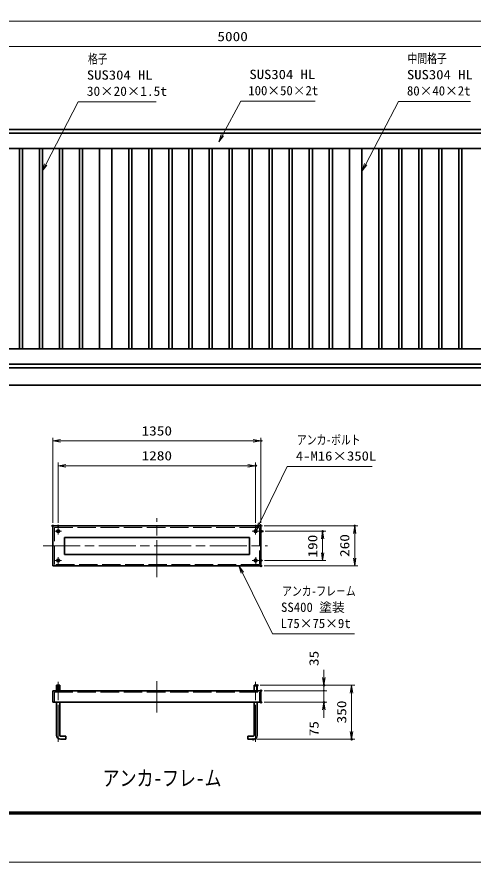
# Model space of a CAD drawing. Units: millimetres at full size, sheet at 1:20. Extents: x -5940 to 5940, y -4200 to 4200.
# Drawn here: x -2377 to 581, y -4200 to 1285 of the extents above; entities that cross this region are included whole.
import ezdxf
from ezdxf.enums import TextEntityAlignment as Align

# ---------------------------------------------------------------- set-up
doc = ezdxf.new("R2010")
doc.units = ezdxf.units.MM
doc.header["$LTSCALE"] = 20
doc.header["$PDMODE"] = 32
doc.header["$PDSIZE"] = 10
for name, pattern in [('DASHED', [7.5, 6, -1.5]), ('USER1', [18, 12, -1.5, 3, -1.5]), ('USER3', [9.525, 6.35, -3.175])]:
    doc.linetypes.add(name, pattern=pattern)
for name, color, linetype, lineweight in [('0-0_D-TTL', 7, 'Continuous', 18), ('0-1_軸線', 200, 'USER1', 15), ('0-2_寸法線', 4, 'Continuous', 18), ('0-3_0', 7, 'Continuous', 18), ('0-5_外形線', 7, 'Continuous', 35), ('0-6_隠れ線', 140, 'DASHED', 18), ('0-7_細線', 2, 'Continuous', 35), ('0-D_01', 4, 'USER3', 18)]:
    doc.layers.add(name, color=color, linetype=linetype, lineweight=lineweight)
doc.layers.add('0-4_Defpoints', color=7, linetype='Continuous')
doc.layers.add('0-E_AM_6', color=7, linetype='Continuous')
doc.styles.add('ＭＳ ゴシック', font='')
doc.styles.get('ＭＳ ゴシック').set_extended_font_data('MS Gothic')

# ---------------------------------------------------------------- blocks, each defined once
blk = doc.blocks.new('_Open')
at = {"layer": '0-3_0'}
blk.add_line((-20, 3.333), (0, 0), dxfattribs=at)
blk.add_lwpolyline([(-20, -3.333), (0, 0), (-20, 0)], dxfattribs=at)
blk = doc.blocks.new('_DOTSMALL')
at = {"layer": '0-3_0'}
for points in [[(0, 0), (-2.5, 0), (-2.48, 0.313)], [(0, 0), (-2.48, -0.313), (-2.5, 0)], [(0, 0), (-2.48, 0.313), (-2.421, 0.622)], [(0, 0), (-2.421, -0.622), (-2.48, -0.313)], [(0, 0), (-2.421, 0.622), (-2.324, 0.92)], [(0, 0), (-2.324, -0.92), (-2.421, -0.622)], [(0, 0), (-2.324, 0.92), (-2.191, 1.204)], [(0, 0), (-2.191, -1.204), (-2.324, -0.92)], [(0, 0), (-2.191, 1.204), (-2.023, 1.469)], [(0, 0), (-2.023, -1.469), (-2.191, -1.204)], [(0, 0), (-2.023, 1.469), (-1.822, 1.711)], [(0, 0), (-1.822, -1.711), (-2.023, -1.469)], [(0, 0), (-1.822, 1.711), (-1.594, 1.926)], [(0, 0), (-1.594, -1.926), (-1.822, -1.711)], [(0, 0), (-1.594, 1.926), (-1.34, 2.111)], [(0, 0), (-1.34, -2.111), (-1.594, -1.926)], [(0, 0), (-1.34, 2.111), (-1.064, 2.262)], [(0, 0), (-1.064, -2.262), (-1.34, -2.111)], [(0, 0), (-1.064, 2.262), (-0.773, 2.378)], [(0, 0), (-0.773, -2.378), (-1.064, -2.262)], [(0, 0), (-0.773, 2.378), (-0.468, 2.456)], [(0, 0), (-0.468, -2.456), (-0.773, -2.378)], [(0, 0), (-0.468, 2.456), (-0.157, 2.495)], [(0, 0), (-0.157, -2.495), (-0.468, -2.456)], [(0, 0), (-0.157, 2.495), (0.157, 2.495)], [(0, 0), (0.157, -2.495), (-0.157, -2.495)], [(0, 0), (0.157, 2.495), (0.468, 2.456)], [(0, 0), (0.468, 2.456), (0.773, 2.378)], [(0, 0), (0.773, 2.378), (1.064, 2.262)], [(0, 0), (1.064, 2.262), (1.34, 2.111)], [(0, 0), (1.34, 2.111), (1.594, 1.926)], [(0, 0), (1.594, 1.926), (1.822, 1.711)], [(0, 0), (1.822, 1.711), (2.023, 1.469)], [(0, 0), (2.023, 1.469), (2.191, 1.204)], [(0, 0), (2.191, 1.204), (2.324, 0.92)], [(0, 0), (2.324, 0.92), (2.421, 0.622)], [(0, 0), (2.421, 0.622), (2.48, 0.313)], [(0, 0), (2.48, 0.313), (2.5, 0)], [(0, 0), (0.468, -2.456), (0.157, -2.495)], [(0, 0), (0.773, -2.378), (0.468, -2.456)], [(0, 0), (1.064, -2.262), (0.773, -2.378)], [(0, 0), (1.34, -2.111), (1.064, -2.262)], [(0, 0), (1.594, -1.926), (1.34, -2.111)], [(0, 0), (1.822, -1.711), (1.594, -1.926)], [(0, 0), (2.023, -1.469), (1.822, -1.711)], [(0, 0), (2.191, -1.204), (2.023, -1.469)], [(0, 0), (2.324, -0.92), (2.191, -1.204)], [(0, 0), (2.421, -0.622), (2.324, -0.92)], [(0, 0), (2.48, -0.313), (2.421, -0.622)], [(0, 0), (2.5, 0), (2.48, -0.313)]]:
    blk.add_solid(points, dxfattribs=at)
blk = doc.blocks.new('S13')
at = {"layer": '0-2_寸法線'}
for points in [[(6949996.8, 2462671), (6940644, 2462671), (6936419.8, 2454528.5), (6935959.3, 2453640.9)], [(6936271.9, 2454605.3), (6935959.3, 2453640.9), (6936567.8, 2454451.8)]]:
    blk.add_lwpolyline(points, dxfattribs=at)
at = {"layer": '0-2_寸法線', "color": 254, "style": 'ＭＳ ゴシック'}
for s, width, p in [('中間格子', 0.75, (6941836.8, 2467267.9)), ('SUS304 HL', 1.15, (6941760, 2465167.9))]:
    blk.add_text(s, height=1212, dxfattribs=dict(at, width=width)).set_placement(p, align=Align.BOTTOM_LEFT)
blk.add_text('80×40×2t', height=1212, dxfattribs=at).set_placement((6941760, 2463067.9), align=Align.BOTTOM_LEFT)
blk = doc.blocks.new('S17')
at = {"layer": '0-2_寸法線'}
for points in [[(6929843.6, 2462701.5), (6920212.4, 2462701.5), (6917821.3, 2458280.6), (6917345.5, 2457401)], [(6917674.7, 2458359.9), (6917345.5, 2457401), (6917967.8, 2458201.3)]]:
    blk.add_lwpolyline(points, dxfattribs=at)
at = {"layer": '0-2_寸法線', "color": 254, "style": 'ＭＳ ゴシック', "width": 1.15}
blk.add_text('SUS304 HL', height=1212, dxfattribs=at).set_placement((6921328.4, 2465198.4), align=Align.BOTTOM_LEFT)
at = {"layer": '0-2_寸法線', "color": 254, "style": 'ＭＳ ゴシック'}
blk.add_text('100×50×2t', height=1212, dxfattribs=at).set_placement((6921184.4, 2463098.4), align=Align.BOTTOM_LEFT)
blk = doc.blocks.new('S18')
at = {"layer": '0-2_寸法線'}
for points in [[(6909241.7, 2462622.4), (6899130.5, 2462622.4), (6894906.3, 2454479.9), (6894445.8, 2453592.3)], [(6894758.4, 2454556.7), (6894445.8, 2453592.3), (6895054.2, 2454403.2)]]:
    blk.add_lwpolyline(points, dxfattribs=at)
at = {"layer": '0-2_寸法線', "color": 254, "style": 'ＭＳ ゴシック'}
for s, width, p in [('格子', 0.75, (6900390.5, 2467219.3)), ('SUS304 HL', 1.15, (6900246.5, 2465119.3)), ('30×20×1.5t', 1.05, (6900246.5, 2463019.3))]:
    blk.add_text(s, height=1212, dxfattribs=dict(at, width=width)).set_placement(p, align=Align.BOTTOM_LEFT)
blk = doc.blocks.new('S25')
at = {"layer": '0-2_寸法線'}
for points in [[(6937246.6, 2415279.4), (6926233, 2415279.4), (6922645.8, 2407878.5), (6922209.6, 2406978.6)], [(6922495.8, 2407951.2), (6922209.6, 2406978.6), (6922795.8, 2407805.8)]]:
    blk.add_lwpolyline(points, dxfattribs=at)
at = {"layer": '0-2_寸法線', "color": 254, "style": 'ＭＳ ゴシック'}
for s, width, p in [('アンカ-ボルト', 0.75, (6927493, 2417776.3)), ('4-M16×350L', 1.15, (6927349, 2415676.3))]:
    blk.add_text(s, height=1212, dxfattribs=dict(at, width=width)).set_placement(p, align=Align.BOTTOM_LEFT)
blk = doc.blocks.new('S26')
at = {"layer": '0-2_寸法線'}
for points in [[(6934956, 2393550.9), (6924316.8, 2393550.9), (6920411.5, 2401491.9), (6919970.2, 2402389.3)], [(6920561, 2401565.5), (6919970.2, 2402389.3), (6920261.9, 2401418.4)]]:
    blk.add_lwpolyline(points, dxfattribs=at)
at = {"layer": '0-2_寸法線', "color": 254, "style": 'ＭＳ ゴシック', "width": 0.75}
blk.add_text('アンカ-フレ－ム', height=1212, dxfattribs=at).set_placement((6925576.8, 2398147.7), align=Align.BOTTOM_LEFT)
at = {"layer": '0-2_寸法線', "color": 254, "style": 'ＭＳ ゴシック'}
for s, p in [('SS400 塗装', (6925432.8, 2396047.7)), ('L75×75×9t', (6925384.8, 2393947.7))]:
    blk.add_text(s, height=1212, dxfattribs=at).set_placement(p, align=Align.BOTTOM_LEFT)

msp = doc.modelspace()

# ---------------------------------------------------------------- linework, layer by layer
at = {"layer": '0-0_D-TTL'}
for points in [[(-5940, -4200), (5940, -4200), (5940, 4200), (-5940, 4200)], [(-5558.14, 3889.71), (5558.14, 3889.71), (5558.14, -3888.86), (-5558.14, -3888.86)], [(-5554.61, 3886.18), (5554.61, 3886.18), (5554.61, -3885.32), (-5554.61, -3885.32)], [(-5551.07, 3882.64), (5551.07, 3882.64), (5551.07, -3881.79), (-5551.07, -3881.79)], [(-5547.54, 3879.11), (5547.54, 3879.11), (5547.54, -3878.25), (-5547.54, -3878.25)], [(-5544, 3875.57), (5544, 3875.57), (5544, -3874.71), (-5544, -3874.71)]]:
    msp.add_lwpolyline(points, close=True, dxfattribs=at)
at = {"layer": '0-1_軸線'}
for p, q in [((-1469.24, -2350.89), (-1469.24, -1968.13)), ((-2109.24, -2052.99), (-2131.21, -2052.99)), ((-2109.24, -2052.99), (-2109.24, -2031.02)), ((-2109.24, -2052.99), (-2087.26, -2052.99)), ((-2109.24, -2052.99), (-2109.24, -2074.97)), ((-829.24, -2052.99), (-851.21, -2052.99)), ((-829.24, -2052.99), (-829.24, -2031.02)), ((-829.24, -2052.99), (-807.26, -2052.99)), ((-829.24, -2052.99), (-829.24, -2074.97)), ((-2206.81, -2147.99), (-753.1, -2147.99)), ((-2109.24, -2242.99), (-2131.21, -2242.99)), ((-2109.24, -2242.99), (-2109.24, -2221.02)), ((-2109.24, -2242.99), (-2087.26, -2242.99)), ((-2109.24, -2242.99), (-2109.24, -2264.97)), ((-828.68, -2242.44), (-850.66, -2242.44)), ((-828.68, -2242.44), (-828.68, -2220.46)), ((-828.68, -2242.44), (-806.71, -2242.44)), ((-828.68, -2242.44), (-828.68, -2264.41)), ((-2109.24, -3419.78), (-2109.24, -3030.37)), ((-2109.24, -3087.94), (-2109.24, -3058.25)), ((-1469.24, -3025.57), (-1469.24, -3230.16)), ((-829.24, -3419.78), (-829.24, -3030.37))]:
    msp.add_line(p, q, dxfattribs=at)
at = {"layer": '0-2_寸法線'}
for p, q in [((-3481.16, 1257.89), (2718.84, 1257.89)), ((-3481.16, 1092.57), (1518.84, 1092.57)), ((-2144.24, -1997.99), (-2144.24, -1446.26)), ((-2144.24, -1466.26), (-794.24, -1466.26)), ((-794.24, -1997.99), (-794.24, -1446.26)), ((-2109.24, -1997.99), (-2109.24, -1607.88)), ((-2109.24, -1627.88), (-829.24, -1627.88)), ((-829.24, -1997.99), (-829.24, -1607.88)), ((-774.24, -2017.99), (-166.8, -2017.99)), ((-186.8, -2277.99), (-186.8, -2017.99)), ((-766.8, -2052.99), (-374.59, -2052.99)), ((-394.59, -2242.99), (-394.59, -2052.99)), ((-771.61, -2242.99), (-374.59, -2242.99)), ((-774.24, -2277.99), (-166.8, -2277.99)), ((-386.26, -3002.94), (-386.26, -2952.94)), ((-799.24, -3052.94), (-366.26, -3052.94)), ((-799.24, -3052.94), (-186.65, -3052.94)), ((-386.26, -3087.94), (-386.26, -3052.94)), ((-206.65, -3052.94), (-206.65, -3402.94)), ((-774.24, -3087.94), (-366.26, -3087.94)), ((-774.24, -3087.94), (-366.26, -3087.94)), ((-386.26, -3087.94), (-386.26, -3162.94)), ((-774.24, -3162.94), (-366.26, -3162.94)), ((-386.26, -3212.94), (-386.26, -3262.94)), ((-824.24, -3402.94), (-186.65, -3402.94))]:
    msp.add_line(p, q, dxfattribs=at)
at = {"layer": '0-4_Defpoints'}
for p in [(-794.24, -1466.26), (-829.24, -1627.88), (-2144.24, -2017.99), (-2109.24, -2017.99), (-829.24, -2017.99), (-794.24, -2017.99), (-794.24, -2017.99), (-186.8, -2017.99), (-786.8, -2052.99), (-394.59, -2052.99), (-791.61, -2242.99), (-794.24, -2277.99), (-819.24, -3052.94), (-386.26, -3052.94), (-794.24, -3087.94), (-794.24, -3162.94), (-386.26, -3162.94), (-844.24, -3402.94), (-206.65, -3402.94)]:
    msp.add_point(p, dxfattribs=at)
at = {"layer": '0-5_外形線'}
for p, q in [((1518.84, 553.2), (-3481.16, 553.2)), ((-3481.16, 530.7), (1518.84, 530.7)), ((-3381.16, 430.7), (1518.84, 430.7)), ((-2361.16, -869.3), (-2361.16, 430.7)), ((-2341.16, -869.3), (-2341.16, 430.7)), ((-2231.16, -869.3), (-2231.16, 430.7)), ((-2211.16, -869.3), (-2211.16, 430.7)), ((-2101.16, -869.3), (-2101.16, 430.7)), ((-2081.16, -869.3), (-2081.16, 430.7)), ((-1971.16, -869.3), (-1971.16, 430.7)), ((-1951.16, -869.3), (-1951.16, 430.7)), ((-1841.16, 430.7), (-1841.16, -869.3)), ((-1761.16, -869.3), (-1761.16, 430.7)), ((-1651.16, -869.3), (-1651.16, 430.7)), ((-1631.16, -869.3), (-1631.16, 430.7)), ((-1521.16, -869.3), (-1521.16, 430.7)), ((-1501.16, -869.3), (-1501.16, 430.7)), ((-1391.16, -869.3), (-1391.16, 430.7)), ((-1371.16, -869.3), (-1371.16, 430.7)), ((-1261.16, -869.3), (-1261.16, 430.7)), ((-1241.16, -869.3), (-1241.16, 430.7)), ((-1131.16, -869.3), (-1131.16, 430.7)), ((-1111.16, -869.3), (-1111.16, 430.7)), ((-1001.16, -869.3), (-1001.16, 430.7)), ((-981.16, -869.3), (-981.16, 430.7)), ((-871.16, -869.3), (-871.16, 430.7)), ((-851.16, -869.3), (-851.16, 430.7)), ((-741.16, -869.3), (-741.16, 430.7)), ((-721.16, -869.3), (-721.16, 430.7)), ((-611.16, -869.3), (-611.16, 430.7)), ((-591.16, -869.3), (-591.16, 430.7)), ((-481.16, -869.3), (-481.16, 430.7)), ((-461.16, -869.3), (-461.16, 430.7)), ((-351.16, -869.3), (-351.16, 430.7)), ((-331.16, -869.3), (-331.16, 430.7)), ((-221.16, 430.7), (-221.16, -869.3)), ((-141.16, -869.3), (-141.16, 430.7)), ((-31.16, -869.3), (-31.16, 430.7)), ((-11.16, -869.3), (-11.16, 430.7)), ((98.84, -869.3), (98.84, 430.7)), ((118.84, -869.3), (118.84, 430.7)), ((228.84, -869.3), (228.84, 430.7)), ((248.84, -869.3), (248.84, 430.7)), ((358.84, -869.3), (358.84, 430.7)), ((378.84, -869.3), (378.84, 430.7)), ((488.84, -869.3), (488.84, 430.7)), ((508.84, -869.3), (508.84, 430.7)), ((1518.84, -869.3), (-3381.16, -869.3)), ((-3481.16, -969.3), (1518.84, -969.3)), ((-3381.16, -991.8), (1518.84, -991.8)), ((-3889.59, -1104.3), (2918.84, -1104.3)), ((-2144.24, -2277.99), (-2144.24, -2017.99)), ((-2144.24, -2017.99), (-794.24, -2017.99)), ((-794.24, -2277.99), (-794.24, -2017.99)), ((-2069.24, -2092.99), (-869.24, -2092.99)), ((-2069.24, -2202.99), (-2069.24, -2092.99)), ((-869.24, -2202.99), (-869.24, -2092.99)), ((-2069.24, -2202.99), (-869.24, -2202.99)), ((-2144.24, -2277.99), (-794.24, -2277.99)), ((-2099.24, -3052.94), (-2119.24, -3052.94)), ((-2119.24, -3052.94), (-2119.24, -3087.94)), ((-2099.24, -3087.94), (-2099.24, -3052.94)), ((-839.24, -3052.94), (-819.24, -3052.94)), ((-839.24, -3087.94), (-839.24, -3052.94)), ((-819.24, -3052.94), (-819.24, -3087.94)), ((-2144.24, -3087.94), (-794.24, -3087.94)), ((-2144.24, -3162.94), (-2144.24, -3087.94)), ((-794.24, -3087.94), (-794.24, -3162.94)), ((-2144.24, -3162.94), (-794.24, -3162.94)), ((-2119.24, -3162.94), (-2119.24, -3377.94)), ((-2099.24, -3377.94), (-2099.24, -3162.94)), ((-839.24, -3377.94), (-839.24, -3162.94)), ((-819.24, -3162.94), (-819.24, -3377.94)), ((-2059.24, -3382.94), (-2094.24, -3382.94)), ((-2059.24, -3402.94), (-2059.24, -3382.94)), ((-879.24, -3402.94), (-879.24, -3382.94)), ((-879.24, -3382.94), (-844.24, -3382.94)), ((-2094.24, -3402.94), (-2059.24, -3402.94)), ((-844.24, -3402.94), (-879.24, -3402.94))]:
    msp.add_line(p, q, dxfattribs=at)
for centre in [(-2109.24, -2052.99), (-829.24, -2052.99), (-2109.24, -2242.99), (-829.24, -2242.99)]:
    msp.add_circle(centre, 8.5, dxfattribs=at)
for centre, radius, start, end in [((-2094.24, -3377.94), 25, 180, 270), ((-2094.24, -3377.94), 5, 180, 270), ((-844.24, -3377.94), 5, 270, 0), ((-844.24, -3377.94), 25, 270, 0)]:
    msp.add_arc(centre, radius, start, end, dxfattribs=at)
at = {"layer": '0-6_隠れ線'}
msp.add_line((-804.24, -3162.94), (-804.24, -3097.94), dxfattribs=at)
msp.add_lwpolyline([(-804.24, -2267.99), (-2134.24, -2267.99), (-2134.24, -2027.99), (-804.24, -2027.99)], close=True, dxfattribs=at)
msp.add_lwpolyline([(-2134.24, -3162.94), (-2134.24, -3097.94), (-804.24, -3097.94)], dxfattribs=at)
at = {"layer": '0-7_細線'}
for p, q in [((-2118.24, -3087.94), (-2118.24, -3052.94)), ((-2100.24, -3087.94), (-2100.24, -3052.94)), ((-838.24, -3087.94), (-838.24, -3052.94)), ((-820.24, -3087.94), (-820.24, -3052.94))]:
    msp.add_line(p, q, dxfattribs=at)
at = {"layer": '0-D_01'}
for p, q in [((-2069.24, -3097.94), (-2069.24, -3087.94)), ((-869.24, -3097.94), (-869.24, -3087.94))]:
    msp.add_line(p, q, dxfattribs=at)
at = {"layer": '0-D_01', "linetype": 'Continuous'}
msp.add_line((-839.24, -3087.94), (-819.24, -3087.94), dxfattribs=at)

# ---------------------------------------------------------------- block references
at = {"layer": '0-2_寸法線'}
for name, p, xscale, yscale in [('S18', (-346935.79, -122396.89), 0.05, 0.05), ('S13', (-346935.79, -122396.89), 0.05, 0.05), ('S17', (-346935.79, -122396.89), 0.05, 0.05), ('S25', (-346935.79, -122396.89), 0.05, 0.05), ('_Open', (-794.24, -1466.26), 2.5, 2.5), ('_Open', (-829.24, -1627.88), 2.5, 2.5), ('S26', (-346935.79, -122396.89), 0.05, 0.05)]:
    msp.add_blockref(name, p, dxfattribs=dict(at, xscale=xscale, yscale=yscale))
at = {"layer": '0-2_寸法線', "xscale": 2.5, "yscale": 2.5}
for name, p, rotation in [('_Open', (-2144.24, -1466.26), 180), ('_Open', (-2109.24, -1627.88), 180), ('_Open', (-186.8, -2017.99), 90), ('_Open', (-394.59, -2052.99), 90), ('_Open', (-394.59, -2242.99), 270), ('_Open', (-186.8, -2277.99), 270), ('_Open', (-386.26, -3052.94), 270), ('_Open', (-206.65, -3052.94), 90), ('_DOTSMALL', (-386.26, -3087.94), 270), ('_DOTSMALL', (-386.26, -3087.94), 90), ('_Open', (-386.26, -3162.94), 90), ('_Open', (-206.65, -3402.94), 270)]:
    msp.add_blockref(name, p, dxfattribs=dict(at, rotation=rotation))

# ---------------------------------------------------------------- texts
at = {"layer": '0-2_寸法線', "color": 254, "style": 'ＭＳ ゴシック', "width": 1.2}
for s, p in [('5000', (-1077.16, 1108.91)), ('1350', (-1568.84, -1449.92)), ('1280', (-1568.84, -1611.54))]:
    msp.add_text(s, height=60.56, dxfattribs=at).set_placement(p, align=Align.BOTTOM_LEFT)
for s, p in [('190', (-410.93, -2223.59)), ('260', (-203.14, -2219.99)), ('35', (-402.6, -2927.62)), ('350', (-222.99, -3299.94)), ('75', (-402.6, -3383.75))]:
    msp.add_text(s, height=60.56, rotation=90, dxfattribs=at).set_placement(p, align=Align.BOTTOM_LEFT)
at = {"layer": '0-E_AM_6', "style": 'ＭＳ ゴシック', "width": 0.8}
msp.add_text('アンカ-フレ-ム', height=101, dxfattribs=at).set_placement((-1821.83, -3735.91), align=Align.BOTTOM_LEFT)

doc.saveas('drawing.dxf')
